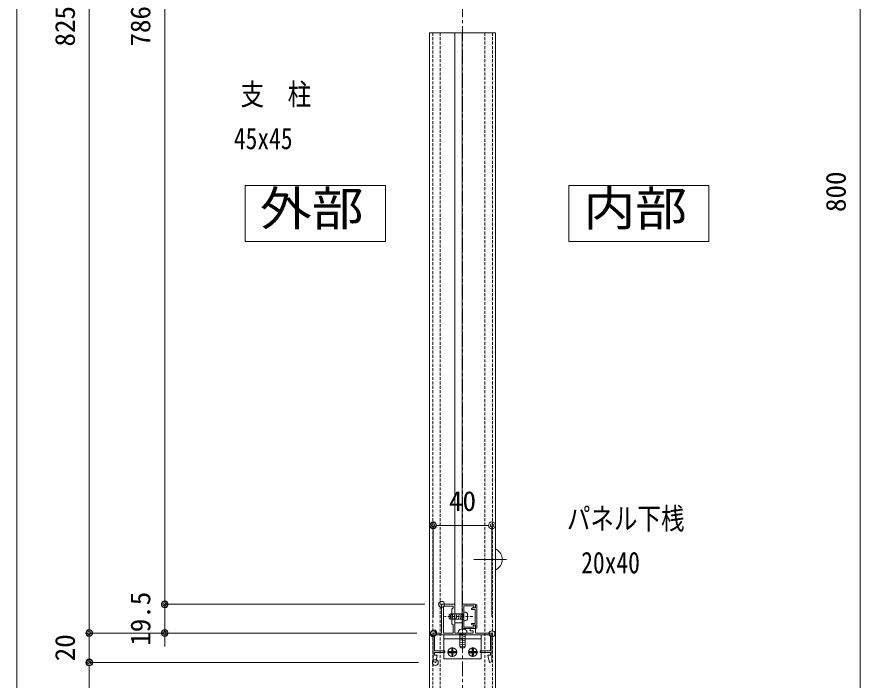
# Model space of a CAD drawing. Units: millimetres, scale not verified. Extents: x -1682 to 1682, y -1188 to 1188.
# Drawn here: x -136 to 437, y -615 to -164 of the extents above; entities that cross this region are included whole.
import ezdxf
from ezdxf.enums import TextEntityAlignment as Align

# ---------------------------------------------------------------- set-up
doc = ezdxf.new("R2010")
doc.units = ezdxf.units.MM
doc.header["$LTSCALE"] = 8
doc.header["$PDMODE"] = 32
doc.header["$PDSIZE"] = 4
doc.linetypes.add('USER1', pattern=[2, 1.25, -0.25, 0.25, -0.25])
doc.linetypes.add('USER3', pattern=[0.375, 0.25, -0.125])
for name, color, linetype, lineweight in [('0-0_0', 7, 'Continuous', 18), ('0-1_DEFPOINTS', 7, 'Continuous', 18), ('0-4_アンカー', 4, 'Continuous', 18), ('0-A_6ﾊｯﾁﾝｸﾞ', 4, 'Continuous', 18), ('0-B_51破線ｱﾙﾐ', 3, 'USER3', 18), ('0-C_2躯体線', 4, 'Continuous', 18), ('0-E_3中心線', 2, 'USER1', 18), ('0-F_41ｱﾙﾐ', 6, 'Continuous', 18), ('1-0_1手摺寸法', 3, 'Continuous', 18), ('1-1_42ｱﾙﾐ部品', 6, 'Continuous', 18), ('1-2_P4-12', 7, 'Continuous', 18), ('1-3_CYAN', 4, 'Continuous', 18)]:
    doc.layers.add(name, color=color, linetype=linetype, lineweight=lineweight)
doc.layers.add('0-3_MOJI', color=7, linetype='Continuous')
doc.styles.add('ＭＳ ゴシック', font='')
doc.styles.get('ＭＳ ゴシック').set_extended_font_data('MS Gothic')

# ---------------------------------------------------------------- blocks, each defined once
blk = doc.blocks.new('simozanuke')
at = {"layer": '0-A_6ﾊｯﾁﾝｸﾞ'}
for p, q in [((-7.37, -9.596), (-7.37, -11.125)), ((-6.62, -9.596), (-7.37, -9.596)), ((-6.995, -15.3), (-6.995, -8.7)), ((-6.62, -9.596), (-6.62, -11.125)), ((6.63, -9.596), (6.63, -11.125)), ((6.63, -9.596), (7.38, -9.596)), ((7.005, -15.3), (7.005, -8.7)), ((7.38, -9.596), (7.38, -11.125)), ((-10.295, -12), (-3.695, -12)), ((-7.87, -11.625), (-9.4, -11.625)), ((-9.4, -12.375), (-9.4, -11.625)), ((-7.87, -12.375), (-9.4, -12.375)), ((-7.37, -14.404), (-7.37, -12.875)), ((-6.62, -14.404), (-7.37, -14.404)), ((-6.62, -14.404), (-6.62, -12.875)), ((-6.12, -11.625), (-4.591, -11.625)), ((-6.12, -12.375), (-4.591, -12.375)), ((-4.591, -12.375), (-4.591, -11.625)), ((10.305, -12), (3.705, -12)), ((6.13, -11.625), (4.6, -11.625)), ((4.6, -12.375), (4.6, -11.625)), ((6.13, -12.375), (4.6, -12.375)), ((6.63, -14.404), (6.63, -12.875)), ((6.63, -14.404), (7.38, -14.404)), ((7.38, -14.404), (7.38, -12.875)), ((7.88, -11.625), (9.409, -11.625)), ((7.88, -12.375), (9.409, -12.375)), ((9.409, -12.375), (9.409, -11.625))]:
    blk.add_line(p, q, dxfattribs=at)
for centre in [(-6.995, -12), (7.005, -12)]:
    blk.add_circle(centre, 3, dxfattribs=at)
for centre, start, end in [((-7.87, -11.125), 270, 0), ((-6.12, -11.125), 180, 270), ((6.13, -11.125), 270, 0), ((7.88, -11.125), 180, 270), ((-7.87, -12.875), 0, 90), ((-6.12, -12.875), 90, 180), ((6.13, -12.875), 0, 90), ((7.88, -12.875), 90, 180)]:
    blk.add_arc(centre, 0.5, start, end, dxfattribs=at)
at = {"layer": '1-1_42ｱﾙﾐ部品'}
for p, q in [((-12.745, 0), (-12.745, -16.5)), ((12.755, 0), (12.755, -16.5)), ((12.755, -3), (-12.745, -3)), ((12.755, -16.5), (-12.745, -16.5))]:
    blk.add_line(p, q, dxfattribs=at)
blk = doc.blocks.new('_ORIGIN2')
at = {"layer": '0-0_0'}
blk.add_line((-0.5, 0), (-1, 0), dxfattribs=at)
for radius in [0.5, 0.25]:
    blk.add_circle((0, 0), radius, dxfattribs=at)
blk = doc.blocks.new('D16')
at = {"layer": '0-1_DEFPOINTS'}
for p in [(55.176, -178.95), (290.386, -178.95), (244.393, -258.95)]:
    blk.add_point(p, dxfattribs=at)
at = {"layer": '1-0_1手摺寸法', "color": 7}
for p, q in [((278.886, -178.95), (55.176, -178.95)), ((55.176, -254.35), (55.176, -183.55)), ((232.893, -258.95), (55.176, -258.95))]:
    blk.add_line(p, q, dxfattribs=at)
at = {"layer": '1-0_1手摺寸法', "xscale": 4.6, "yscale": 4.6}
for p, rotation in [((55.176, -178.95), 90), ((55.176, -258.95), 270)]:
    blk.add_blockref('_ORIGIN2', p, dxfattribs=dict(at, rotation=rotation))
at = {"layer": '1-0_1手摺寸法', "color": 7, "style": 'ＭＳ ゴシック'}
blk.add_text('80', height=13.49, rotation=90, dxfattribs=at).set_placement((49.426, -228.15), align=Align.BOTTOM_LEFT)
blk = doc.blocks.new('D17')
at = {"layer": '0-1_DEFPOINTS'}
for p in [(55.176, -158.95), (289.386, -158.95), (290.386, -178.95)]:
    blk.add_point(p, dxfattribs=at)
at = {"layer": '1-0_1手摺寸法', "color": 7}
for p, q in [((55.176, -154.35), (55.176, -149.75)), ((277.886, -158.95), (55.176, -158.95)), ((55.176, -178.95), (55.176, -158.95)), ((278.886, -178.95), (55.176, -178.95)), ((55.176, -183.55), (55.176, -188.15))]:
    blk.add_line(p, q, dxfattribs=at)
at = {"layer": '1-0_1手摺寸法', "xscale": 4.6, "yscale": 4.6}
for p, rotation in [((55.176, -158.95), 270), ((55.176, -178.95), 90)]:
    blk.add_blockref('_ORIGIN2', p, dxfattribs=dict(at, rotation=rotation))
at = {"layer": '1-0_1手摺寸法', "color": 7, "style": 'ＭＳ ゴシック'}
blk.add_text('20', height=13.49, rotation=90, dxfattribs=at).set_placement((49.426, -178.15), align=Align.BOTTOM_LEFT)
blk = doc.blocks.new('D36')
at = {"layer": '0-1_DEFPOINTS'}
for p in [(294.636, -139.45), (106.451, -158.95), (289.386, -158.95)]:
    blk.add_point(p, dxfattribs=at)
at = {"layer": '1-0_1手摺寸法', "color": 7}
for p, q in [((106.451, -134.85), (106.451, -130.25)), ((283.136, -139.45), (106.451, -139.45)), ((106.451, -139.45), (106.451, -158.95)), ((277.886, -158.95), (106.451, -158.95)), ((106.451, -163.55), (106.451, -168.15))]:
    blk.add_line(p, q, dxfattribs=at)
at = {"layer": '1-0_1手摺寸法', "xscale": 4.6, "yscale": 4.6}
for p, rotation in [((106.451, -139.45), 270), ((106.451, -158.95), 90)]:
    blk.add_blockref('_ORIGIN2', p, dxfattribs=dict(at, rotation=rotation))
at = {"layer": '1-0_1手摺寸法', "color": 7, "style": 'ＭＳ ゴシック'}
blk.add_text('19.5', height=13.49, rotation=90, dxfattribs=at).set_placement((100.701, -167.6), align=Align.BOTTOM_LEFT)
blk = doc.blocks.new('D39')
at = {"layer": '0-1_DEFPOINTS'}
for p in [(288.886, -85.78), (288.886, -159.45), (328.886, -159.45)]:
    blk.add_point(p, dxfattribs=at)
at = {"layer": '1-0_1手摺寸法', "color": 7}
for p, q in [((288.886, -147.95), (288.886, -85.78)), ((324.286, -85.78), (293.486, -85.78)), ((328.886, -147.95), (328.886, -85.78))]:
    blk.add_line(p, q, dxfattribs=at)
at = {"layer": '1-0_1手摺寸法', "xscale": 4.6, "yscale": 4.6, "rotation": 180}
blk.add_blockref('_ORIGIN2', (288.886, -85.78), dxfattribs=at)
at = {"layer": '1-0_1手摺寸法', "xscale": 4.6, "yscale": 4.6}
blk.add_blockref('_ORIGIN2', (328.886, -85.78), dxfattribs=at)
at = {"layer": '1-0_1手摺寸法', "color": 7, "style": 'ＭＳ ゴシック'}
blk.add_text('40', height=13.49, dxfattribs=at).set_placement((299.686, -80.03), align=Align.BOTTOM_LEFT)
blk = doc.blocks.new('D40')
at = {"layer": '1-0_1手摺寸法', "color": 7}
blk.add_line((579.116, -254.35), (579.116, 536.45), dxfattribs=at)
at = {"layer": '1-0_1手摺寸法', "color": 7, "style": 'ＭＳ ゴシック'}
blk.add_text('800', height=13.49, rotation=90, dxfattribs=at).set_placement((573.366, 127.25), align=Align.BOTTOM_LEFT)
blk = doc.blocks.new('A$C43F735A4')
at = {"layer": '0-A_6ﾊｯﾁﾝｸﾞ'}
for p, q in [((5, 15.421), (1, 14.952)), ((5, 15.421), (1, 14.952)), ((5, 14.011), (1, 13.542)), ((5, 14.011), (1, 13.542)), ((5, 12.602), (1, 12.132)), ((5, 12.602), (1, 12.132)), ((1.25, 14.993), (1.664, 15.993)), ((1.25, 5.993), (1.25, 14.993)), ((4.336, 15.993), (1.664, 15.993)), ((4.75, 14.993), (4.336, 15.993)), ((4.75, 5.993), (4.75, 14.993)), ((0, 5.493), (0, 5.793)), ((5.8, 5.993), (0.2, 5.993)), ((5, 11.192), (1, 10.723)), ((5, 11.192), (1, 10.723)), ((5, 9.782), (1, 9.313)), ((5, 9.782), (1, 9.313)), ((5, 8.373), (1, 7.904)), ((5, 8.373), (1, 7.904)), ((5, 7.055), (1, 6.586)), ((5, 7.055), (1, 6.586)), ((6, 5.493), (6, 5.793)), ((4, 3.493), (2, 3.493))]:
    blk.add_line(p, q, dxfattribs=at)
for centre, radius, start, end in [((0.2, 5.793), 0.2, 90, 180), ((5.8, 5.793), 0.2, 0, 90), ((2, 5.493), 2, 180, 270), ((4, 5.493), 2, 270, 0)]:
    blk.add_arc(centre, radius, start, end, dxfattribs=at)
at = {"layer": '0-B_51破線ｱﾙﾐ'}
blk.add_line((3, 0), (3, 19.154), dxfattribs=at)
blk = doc.blocks.new('HK-095')
at = {"layer": '0-F_41ｱﾙﾐ'}
for p, q in [((-10, 16.25), (-9, 16.25)), ((-9, 16.25), (-9, 14)), ((-9, 16), (-9, 14.431)), ((-8.292, 14.022), (-9, 14.431)), ((-9, 14), (-7.75, 14)), ((-8.8, 13), (-6.797, 13)), ((0, 16.5), (-8.5, 16.5)), ((-8, 15.5), (-8, 14.2)), ((-1.2, 15.5), (-8, 15.5)), ((-7.75, 14.1), (-7.75, 14)), ((-7.424, 14.255), (-6.552, 13.751)), ((-1.2, 15.5), (-1.2, 1)), ((0, 16.5), (0, 8.55)), ((0, 8.55), (-0.207, 8.419)), ((0, 8.55), (-0.207, 8.419)), ((0, 7.95), (-0.207, 8.081)), ((0, 7.95), (-0.207, 8.081)), ((0, 7.95), (0, 0)), ((-9, 2.5), (-7.75, 2.5)), ((-8.292, 2.478), (-9, 2.069)), ((-9, 0.5), (-9, 2.069)), ((0, 0), (-8.5, 0)), ((-8, 1), (-8, 2.3)), ((-1.2, 1), (-8, 1)), ((-7.75, 2.4), (-7.75, 2.5)), ((-7.424, 2.245), (-6.552, 2.749))]:
    blk.add_line(p, q, dxfattribs=at)
for points in [[(-10, 16.25), (-10, 0.25), (-9, 0.25)], [(-8.8, 13), (-8.8, 3.5), (-6.797, 3.5)], [(-9, 2.5), (-9, 0.25), (-9, 2.5)]]:
    blk.add_lwpolyline(points, dxfattribs=at)
for centre, radius, start, end in [((-8.5, 16), 0.5, 90, 180), ((-8.2, 14.2), 0.2, 237.42987, 0), ((-7.55, 14.1), 0.2, 50.79295, 180), ((-6.754, 13.402), 0.404, 263.84349, 60.07532), ((-0.1, 8.25), 0.2, 122.33353, 237.66647), ((-0.1, 8.25), 0.2, 122.33353, 237.66647), ((-8.5, 0.5), 0.5, 180, 270), ((-8.2, 2.3), 0.2, 0, 122.57013), ((-7.55, 2.4), 0.2, 180, 309.20705), ((-6.754, 3.098), 0.404, 299.92468, 96.15651)]:
    blk.add_arc(centre, radius, start, end, dxfattribs=at)
blk = doc.blocks.new('HK-093')
at = {"layer": '0-F_41ｱﾙﾐ'}
for p, q in [((5.75, 0), (5.75, 19)), ((6.25, 19.5), (14.75, 19.5)), ((6.95, 18.3), (13.55, 18.3)), ((6.95, 0), (6.95, 18.3)), ((13.55, 17.05), (13.55, 18.3)), ((14.75, 19.5), (14.75, 11.77)), ((12.75, 16.25), (13.55, 17.05)), ((12.75, 6.25), (12.75, 16.25)), ((14.508, 11.35), (14.75, 11.77)), ((12.75, 6.25), (13.55, 5.45)), ((14.508, 11.15), (14.75, 10.73)), ((14.75, 10.73), (14.75, 0)), ((5.75, 0), (0.5, 0)), ((13.55, 0), (6.95, 0)), ((13.55, 5.45), (13.55, 0)), ((19.48, 0), (14.75, 0)), ((19.9, -0.242), (19.48, 0)), ((20.1, -0.242), (20.52, 0)), ((27.25, 0), (20.52, 0)), ((28.25, 3), (25.25, 3)), ((25.25, 3), (25.25, 1.5)), ((25.25, 1.5), (27.25, 1.5)), ((27.25, 1.5), (27.25, 0)), ((28.75, 2.5), (28.75, 0)), ((28.75, 0), (39.5, 0)), ((0, -0.5), (0, -18.5)), ((39, -1.2), (1, -1.2)), ((1, -1.2), (1, -12.2)), ((39, -1.2), (39, -12.2)), ((40, -0.5), (40, -18.5)), ((1, -12.2), (8, -12.2)), ((2.728, -15.359), (1.8, -20)), ((8, -12.2), (8, -13.2)), ((39, -12.2), (32, -12.2)), ((32, -12.2), (32, -13.2)), ((32, -13.2), (39, -13.2)), ((39, -15), (37.566, -15)), ((39, -13.2), (39, -15)), ((1.8, -20), (1.5, -20))]:
    blk.add_line(p, q, dxfattribs=at)
for points in [[(8, -13.2), (1, -13.2), (1, -15), (2.434, -15)], [(37.272, -15.359), (38.2, -20), (38.5, -20)]]:
    blk.add_lwpolyline(points, dxfattribs=at)
for centre, radius, start, end in [((6.25, 19), 0.5, 90, 180), ((14.681, 11.25), 0.2, 150, 210), ((0.5, -0.5), 0.5, 90, 180), ((28.25, 2.5), 0.5, 0, 90), ((39.5, -0.5), 0.5, 0, 90), ((20, -0.069), 0.2, 240, 300), ((2.434, -15.3), 0.3, 348.69007, 90), ((37.566, -15.3), 0.3, 90, 191.30993), ((1.5, -18.5), 1.5, 180, 270), ((38.5, -18.5), 1.5, 270, 0)]:
    blk.add_arc(centre, radius, start, end, dxfattribs=at)
blk = doc.blocks.new('D63')
at = {"layer": '1-0_1手摺寸法', "color": 7}
blk.add_line((5.952, 836.45), (5.952, -254.35), dxfattribs=at)
blk = doc.blocks.new('D64')
at = {"layer": '0-1_DEFPOINTS'}
for p in [(55.176, -158.95), (289.386, -158.95)]:
    blk.add_point(p, dxfattribs=at)
at = {"layer": '1-0_1手摺寸法', "color": 7}
for p, q in [((55.176, 661.45), (55.176, -154.35)), ((277.886, -158.95), (55.176, -158.95))]:
    blk.add_line(p, q, dxfattribs=at)
at = {"layer": '1-0_1手摺寸法', "xscale": 4.6, "yscale": 4.6, "rotation": 270}
blk.add_blockref('_ORIGIN2', (55.176, -158.95), dxfattribs=at)
at = {"layer": '1-0_1手摺寸法', "color": 7, "style": 'ＭＳ ゴシック'}
blk.add_text('825', height=13.49, rotation=90, dxfattribs=at).set_placement((49.426, 239.75), align=Align.BOTTOM_LEFT)
blk = doc.blocks.new('D52')
at = {"layer": '0-1_DEFPOINTS'}
for p in [(106.451, -139.45), (294.636, -139.45)]:
    blk.add_point(p, dxfattribs=at)
at = {"layer": '1-0_1手摺寸法', "color": 7}
for p, q in [((106.451, 641.95), (106.451, -134.85)), ((283.136, -139.45), (106.451, -139.45))]:
    blk.add_line(p, q, dxfattribs=at)
at = {"layer": '1-0_1手摺寸法', "xscale": 4.6, "yscale": 4.6, "rotation": 270}
blk.add_blockref('_ORIGIN2', (106.451, -139.45), dxfattribs=at)
at = {"layer": '1-0_1手摺寸法', "color": 7, "style": 'ＭＳ ゴシック'}
blk.add_text('786', height=13.49, rotation=90, dxfattribs=at).set_placement((100.701, 239.75), align=Align.BOTTOM_LEFT)

msp = doc.modelspace()

# ---------------------------------------------------------------- linework, layer by layer
at = {"layer": '0-0_0'}
for p, q in [((144.647, -174.878), (144.647, -666.689)), ((189.647, -174.878), (189.647, -666.689))]:
    msp.add_line(p, q, dxfattribs=at)
at = {"layer": '0-1_DEFPOINTS'}
msp.add_line((189.647, -174.878), (144.647, -174.878), dxfattribs=at)
at = {"layer": '0-4_アンカー', "linetype": 'USER3'}
for p, q in [((146.897, -174.878), (146.897, -682.893)), ((151.897, -174.878), (151.897, -682.893)), ((182.397, -174.878), (182.397, -682.893)), ((187.397, -174.878), (187.397, -682.893))]:
    msp.add_line(p, q, dxfattribs=at)
at = {"layer": '0-C_2躯体線'}
for p, q in [((189.647, -539.643), (189.647, -526.143)), ((190.147, -526.143), (189.647, -526.143)), ((174.706, -532.893), (196.963, -532.893)), ((190.147, -539.643), (189.647, -539.643))]:
    msp.add_line(p, q, dxfattribs=at)
msp.add_arc((186.452, -532.893), 7.695, 298.69866, 61.30134, dxfattribs=at)
at = {"layer": '0-E_3中心線'}
msp.add_line((167.147, 469.737), (167.147, -842.622), dxfattribs=at)
at = {"layer": '1-2_P4-12'}
for p, q in [((19.38, -278.661), (19.38, -316.671)), ((239.298, -278.661), (239.298, -316.671))]:
    msp.add_line(p, q, dxfattribs=at)
for points in [[(19.38, -316.671), (114.705, -316.671), (114.705, -278.661), (19.38, -278.661)], [(239.298, -316.671), (334.624, -316.671), (334.624, -278.661), (239.298, -278.661)]]:
    msp.add_lwpolyline(points, dxfattribs=at)
at = {"layer": '1-3_CYAN'}
msp.add_line((161.897, -575.893), (161.897, -174.878), dxfattribs=at)
msp.add_lwpolyline([(166.897, -174.878), (166.897, -575.893), (161.897, -575.893)], dxfattribs=at)

# ---------------------------------------------------------------- block references
at = {"layer": '0-3_MOJI', "xscale": -1}
for p, rotation in [((174.09, -568.643), 90), ((164.147, -576.9), 180)]:
    msp.add_blockref('A$C43F735A4', p, dxfattribs=dict(at, rotation=rotation))
at = {"layer": '0-F_41ｱﾙﾐ'}
msp.add_blockref('simozanuke', (167.147, -583.893), dxfattribs=at)
at = {"layer": '1-0_1手摺寸法'}
for name, p in [('D63', (-141.739, -423.942)), ('D64', (-141.739, -423.942)), ('D52', (-141.739, -423.942)), ('D40', (-141.739, -423.942)), ('D39', (-141.739, -423.942)), ('D36', (-141.739, -423.942)), ('HK-093', (147.147, -582.893)), ('D17', (-141.739, -423.942)), ('D16', (-141.739, -423.942))]:
    msp.add_blockref(name, p, dxfattribs=at)
at = {"layer": '1-0_1手摺寸法', "rotation": 180}
msp.add_blockref('HK-095', (166.897, -563.393), dxfattribs=at)

# ---------------------------------------------------------------- texts
at = {"layer": '0-0_0', "style": 'ＭＳ ゴシック', "width": 0.8}
for s, p in [('支\u3000柱', (16.248, -228.448)), ('45x45', (11.724, -258.381)), ('パネル下桟', (238.03, -516.809)), ('20x40', (247.796, -546.741))]:
    msp.add_text(s, height=14.66, dxfattribs=at).set_placement(p, align=Align.BOTTOM_LEFT)
at = {"layer": '1-2_P4-12', "style": 'ＭＳ ゴシック', "width": 1.1}
for s, p in [('外部', (29.439, -313.038)), ('内部', (249.358, -313.038))]:
    msp.add_text(s, height=23.46, dxfattribs=at).set_placement(p, align=Align.BOTTOM_LEFT)

doc.saveas('drawing.dxf')
